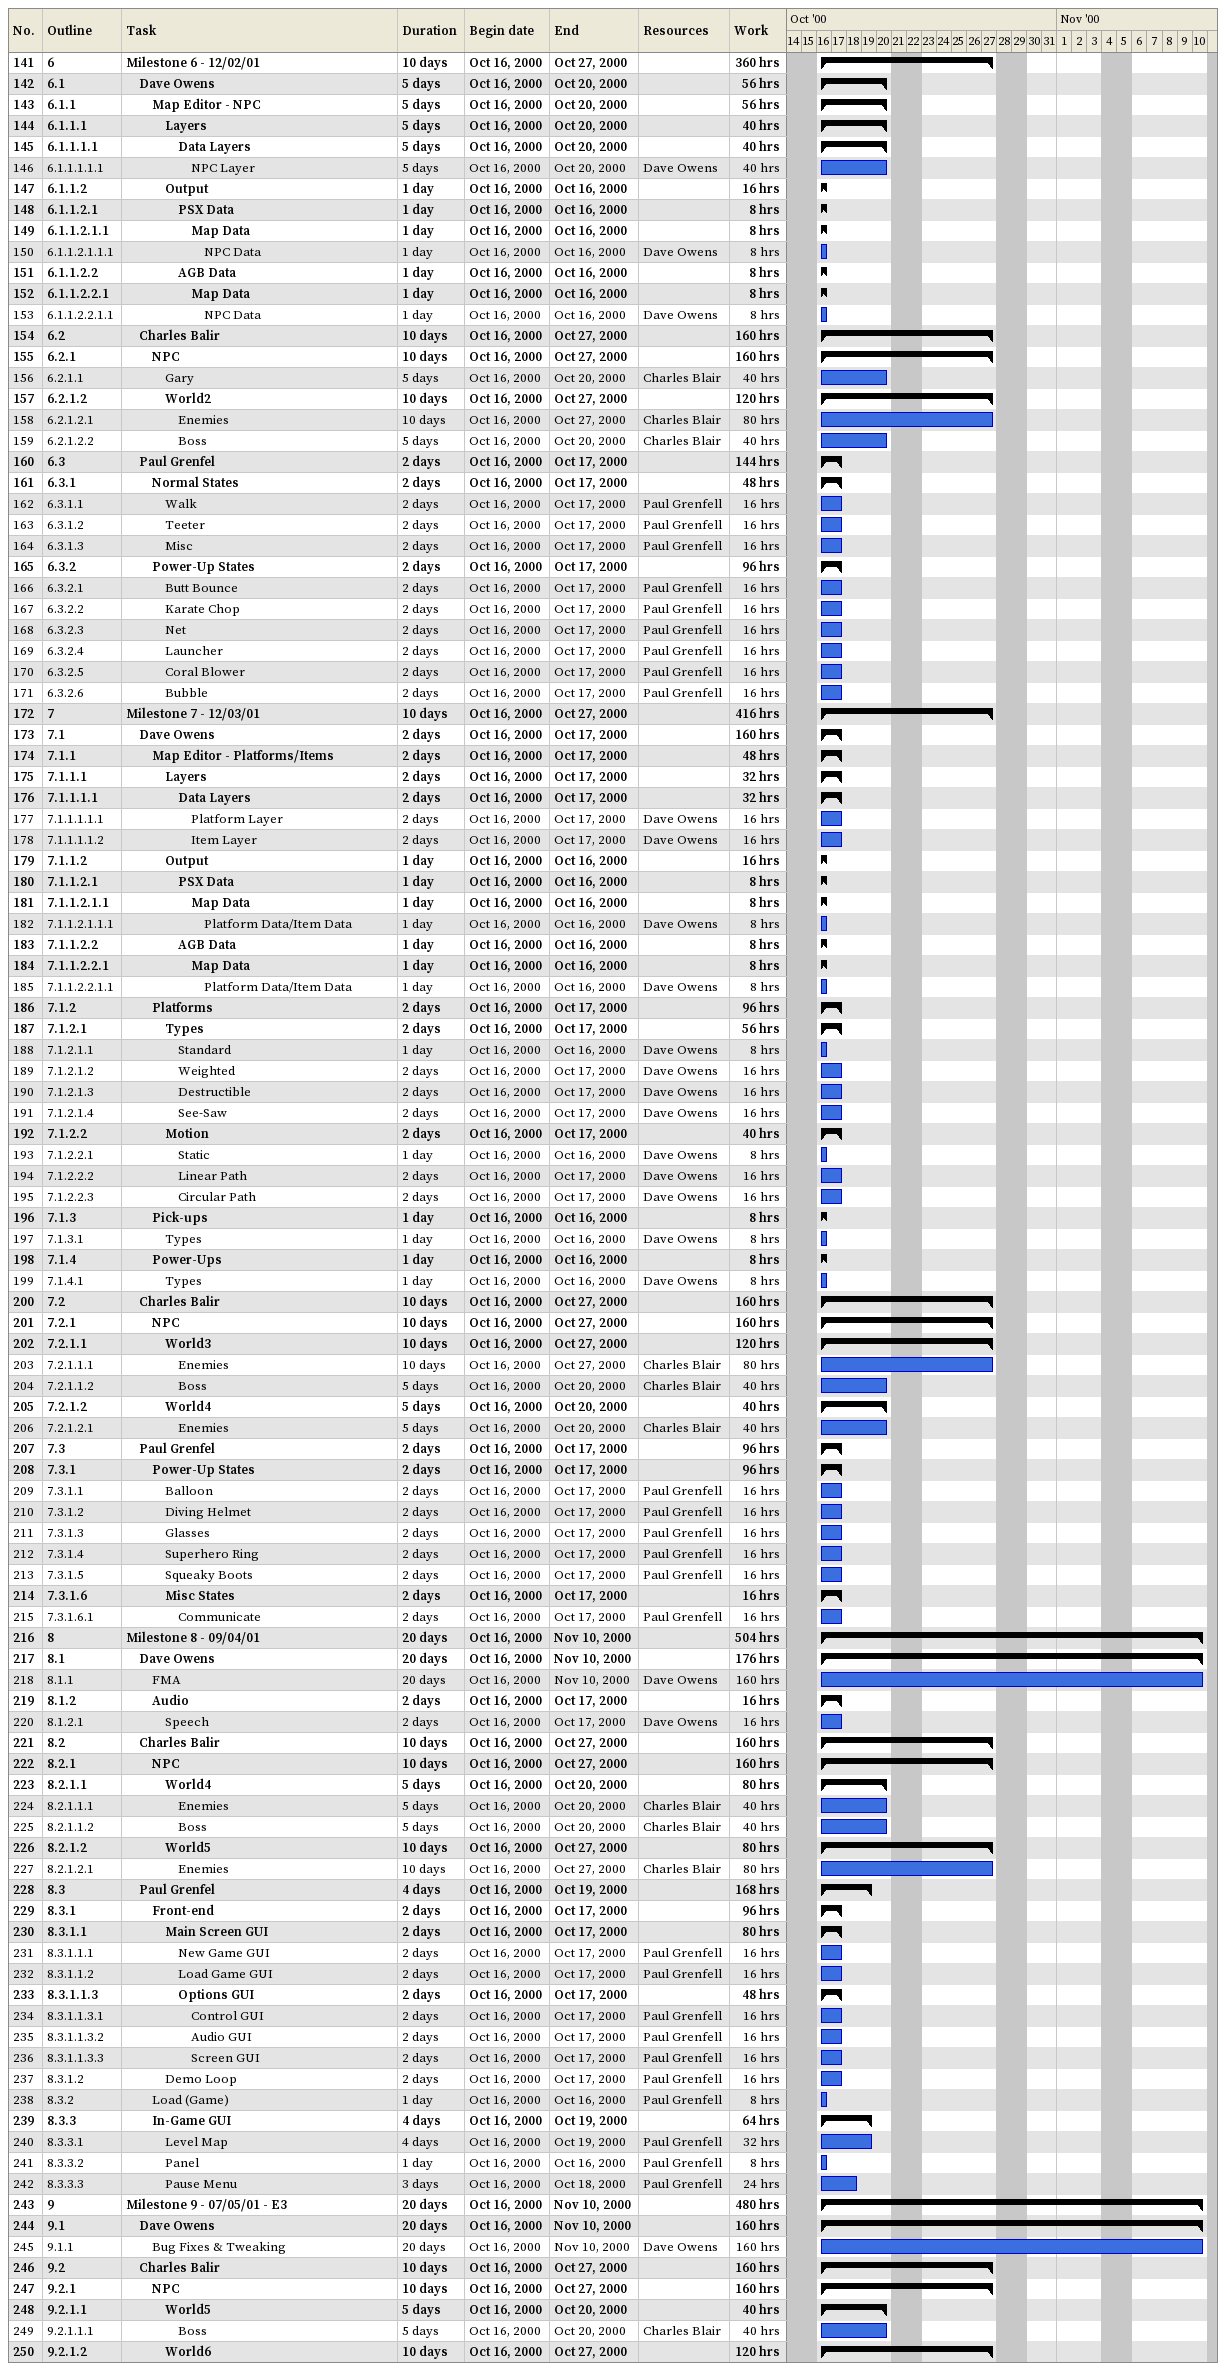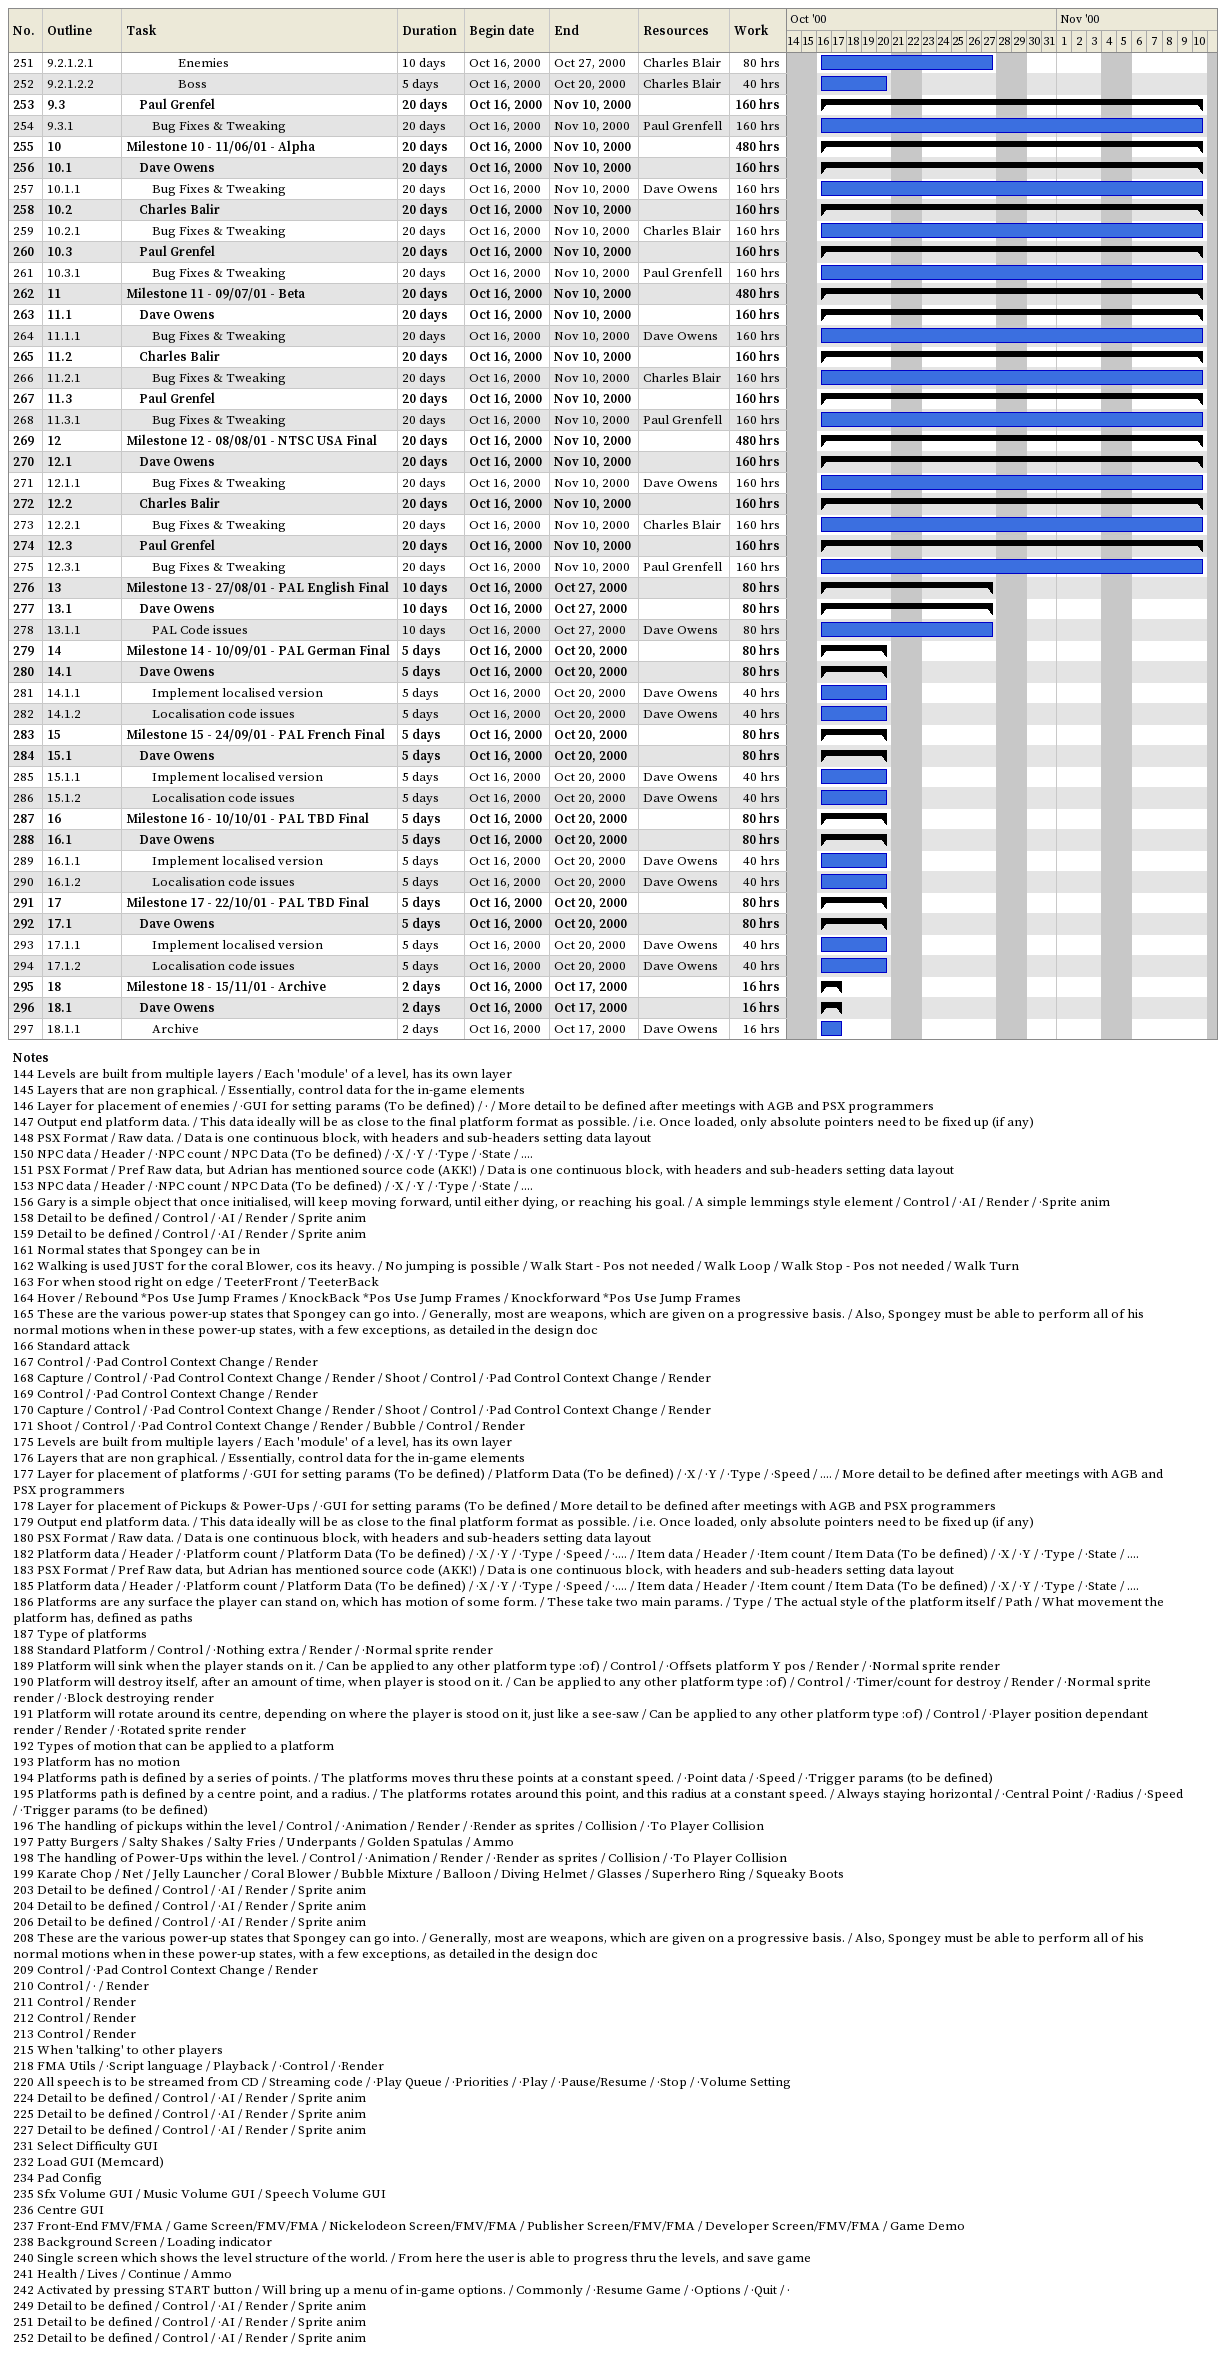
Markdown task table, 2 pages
| ID | WBS | Task | Duration | Start | Finish | Resources | Work (h) |
|---|---|---|---|---|---|---|---|
| 141 | 6 | **Milestone 6 - 12/02/01** | 10d | 2000-10-16 | 2000-10-27 |  | 360 |
| 142 | 6.1 | **Dave Owens** | 5d | 2000-10-16 | 2000-10-20 |  | 56 |
| 143 | 6.1.1 | **Map Editor - NPC** | 5d | 2000-10-16 | 2000-10-20 |  | 56 |
| 144 | 6.1.1.1 | **Layers** | 5d | 2000-10-16 | 2000-10-20 |  | 40 |
| 145 | 6.1.1.1.1 | **Data Layers** | 5d | 2000-10-16 | 2000-10-20 |  | 40 |
| 146 | 6.1.1.1.1.1 | NPC Layer | 5d | 2000-10-16 | 2000-10-20 | Dave Owens | 40 |
| 147 | 6.1.1.2 | **Output** | 1d | 2000-10-16 | 2000-10-16 |  | 16 |
| 148 | 6.1.1.2.1 | **PSX Data** | 1d | 2000-10-16 | 2000-10-16 |  | 8 |
| 149 | 6.1.1.2.1.1 | **Map Data** | 1d | 2000-10-16 | 2000-10-16 |  | 8 |
| 150 | 6.1.1.2.1.1.1 | NPC Data | 1d | 2000-10-16 | 2000-10-16 | Dave Owens | 8 |
| 151 | 6.1.1.2.2 | **AGB Data** | 1d | 2000-10-16 | 2000-10-16 |  | 8 |
| 152 | 6.1.1.2.2.1 | **Map Data** | 1d | 2000-10-16 | 2000-10-16 |  | 8 |
| 153 | 6.1.1.2.2.1.1 | NPC Data | 1d | 2000-10-16 | 2000-10-16 | Dave Owens | 8 |
| 154 | 6.2 | **Charles Balir** | 10d | 2000-10-16 | 2000-10-27 |  | 160 |
| 155 | 6.2.1 | **NPC** | 10d | 2000-10-16 | 2000-10-27 |  | 160 |
| 156 | 6.2.1.1 | Gary | 5d | 2000-10-16 | 2000-10-20 | Charles Blair | 40 |
| 157 | 6.2.1.2 | **World2** | 10d | 2000-10-16 | 2000-10-27 |  | 120 |
| 158 | 6.2.1.2.1 | Enemies | 10d | 2000-10-16 | 2000-10-27 | Charles Blair | 80 |
| 159 | 6.2.1.2.2 | Boss | 5d | 2000-10-16 | 2000-10-20 | Charles Blair | 40 |
| 160 | 6.3 | **Paul Grenfel** | 2d | 2000-10-16 | 2000-10-17 |  | 144 |
| 161 | 6.3.1 | **Normal States** | 2d | 2000-10-16 | 2000-10-17 |  | 48 |
| 162 | 6.3.1.1 | Walk | 2d | 2000-10-16 | 2000-10-17 | Paul Grenfell | 16 |
| 163 | 6.3.1.2 | Teeter | 2d | 2000-10-16 | 2000-10-17 | Paul Grenfell | 16 |
| 164 | 6.3.1.3 | Misc | 2d | 2000-10-16 | 2000-10-17 | Paul Grenfell | 16 |
| 165 | 6.3.2 | **Power-Up States** | 2d | 2000-10-16 | 2000-10-17 |  | 96 |
| 166 | 6.3.2.1 | Butt Bounce | 2d | 2000-10-16 | 2000-10-17 | Paul Grenfell | 16 |
| 167 | 6.3.2.2 | Karate Chop | 2d | 2000-10-16 | 2000-10-17 | Paul Grenfell | 16 |
| 168 | 6.3.2.3 | Net | 2d | 2000-10-16 | 2000-10-17 | Paul Grenfell | 16 |
| 169 | 6.3.2.4 | Launcher | 2d | 2000-10-16 | 2000-10-17 | Paul Grenfell | 16 |
| 170 | 6.3.2.5 | Coral Blower | 2d | 2000-10-16 | 2000-10-17 | Paul Grenfell | 16 |
| 171 | 6.3.2.6 | Bubble | 2d | 2000-10-16 | 2000-10-17 | Paul Grenfell | 16 |
| 172 | 7 | **Milestone 7 - 12/03/01** | 10d | 2000-10-16 | 2000-10-27 |  | 416 |
| 173 | 7.1 | **Dave Owens** | 2d | 2000-10-16 | 2000-10-17 |  | 160 |
| 174 | 7.1.1 | **Map Editor - Platforms/Items** | 2d | 2000-10-16 | 2000-10-17 |  | 48 |
| 175 | 7.1.1.1 | **Layers** | 2d | 2000-10-16 | 2000-10-17 |  | 32 |
| 176 | 7.1.1.1.1 | **Data Layers** | 2d | 2000-10-16 | 2000-10-17 |  | 32 |
| 177 | 7.1.1.1.1.1 | Platform Layer | 2d | 2000-10-16 | 2000-10-17 | Dave Owens | 16 |
| 178 | 7.1.1.1.1.2 | Item Layer | 2d | 2000-10-16 | 2000-10-17 | Dave Owens | 16 |
| 179 | 7.1.1.2 | **Output** | 1d | 2000-10-16 | 2000-10-16 |  | 16 |
| 180 | 7.1.1.2.1 | **PSX Data** | 1d | 2000-10-16 | 2000-10-16 |  | 8 |
| 181 | 7.1.1.2.1.1 | **Map Data** | 1d | 2000-10-16 | 2000-10-16 |  | 8 |
| 182 | 7.1.1.2.1.1.1 | Platform Data/Item Data | 1d | 2000-10-16 | 2000-10-16 | Dave Owens | 8 |
| 183 | 7.1.1.2.2 | **AGB Data** | 1d | 2000-10-16 | 2000-10-16 |  | 8 |
| 184 | 7.1.1.2.2.1 | **Map Data** | 1d | 2000-10-16 | 2000-10-16 |  | 8 |
| 185 | 7.1.1.2.2.1.1 | Platform Data/Item Data | 1d | 2000-10-16 | 2000-10-16 | Dave Owens | 8 |
| 186 | 7.1.2 | **Platforms** | 2d | 2000-10-16 | 2000-10-17 |  | 96 |
| 187 | 7.1.2.1 | **Types** | 2d | 2000-10-16 | 2000-10-17 |  | 56 |
| 188 | 7.1.2.1.1 | Standard | 1d | 2000-10-16 | 2000-10-16 | Dave Owens | 8 |
| 189 | 7.1.2.1.2 | Weighted | 2d | 2000-10-16 | 2000-10-17 | Dave Owens | 16 |
| 190 | 7.1.2.1.3 | Destructible | 2d | 2000-10-16 | 2000-10-17 | Dave Owens | 16 |
| 191 | 7.1.2.1.4 | See-Saw | 2d | 2000-10-16 | 2000-10-17 | Dave Owens | 16 |
| 192 | 7.1.2.2 | **Motion** | 2d | 2000-10-16 | 2000-10-17 |  | 40 |
| 193 | 7.1.2.2.1 | Static | 1d | 2000-10-16 | 2000-10-16 | Dave Owens | 8 |
| 194 | 7.1.2.2.2 | Linear Path | 2d | 2000-10-16 | 2000-10-17 | Dave Owens | 16 |
| 195 | 7.1.2.2.3 | Circular Path | 2d | 2000-10-16 | 2000-10-17 | Dave Owens | 16 |
| 196 | 7.1.3 | **Pick-ups** | 1d | 2000-10-16 | 2000-10-16 |  | 8 |
| 197 | 7.1.3.1 | Types | 1d | 2000-10-16 | 2000-10-16 | Dave Owens | 8 |
| 198 | 7.1.4 | **Power-Ups** | 1d | 2000-10-16 | 2000-10-16 |  | 8 |
| 199 | 7.1.4.1 | Types | 1d | 2000-10-16 | 2000-10-16 | Dave Owens | 8 |
| 200 | 7.2 | **Charles Balir** | 10d | 2000-10-16 | 2000-10-27 |  | 160 |
| 201 | 7.2.1 | **NPC** | 10d | 2000-10-16 | 2000-10-27 |  | 160 |
| 202 | 7.2.1.1 | **World3** | 10d | 2000-10-16 | 2000-10-27 |  | 120 |
| 203 | 7.2.1.1.1 | Enemies | 10d | 2000-10-16 | 2000-10-27 | Charles Blair | 80 |
| 204 | 7.2.1.1.2 | Boss | 5d | 2000-10-16 | 2000-10-20 | Charles Blair | 40 |
| 205 | 7.2.1.2 | **World4** | 5d | 2000-10-16 | 2000-10-20 |  | 40 |
| 206 | 7.2.1.2.1 | Enemies | 5d | 2000-10-16 | 2000-10-20 | Charles Blair | 40 |
| 207 | 7.3 | **Paul Grenfel** | 2d | 2000-10-16 | 2000-10-17 |  | 96 |
| 208 | 7.3.1 | **Power-Up States** | 2d | 2000-10-16 | 2000-10-17 |  | 96 |
| 209 | 7.3.1.1 | Balloon | 2d | 2000-10-16 | 2000-10-17 | Paul Grenfell | 16 |
| 210 | 7.3.1.2 | Diving Helmet | 2d | 2000-10-16 | 2000-10-17 | Paul Grenfell | 16 |
| 211 | 7.3.1.3 | Glasses | 2d | 2000-10-16 | 2000-10-17 | Paul Grenfell | 16 |
| 212 | 7.3.1.4 | Superhero Ring | 2d | 2000-10-16 | 2000-10-17 | Paul Grenfell | 16 |
| 213 | 7.3.1.5 | Squeaky Boots | 2d | 2000-10-16 | 2000-10-17 | Paul Grenfell | 16 |
| 214 | 7.3.1.6 | **Misc States** | 2d | 2000-10-16 | 2000-10-17 |  | 16 |
| 215 | 7.3.1.6.1 | Communicate | 2d | 2000-10-16 | 2000-10-17 | Paul Grenfell | 16 |
| 216 | 8 | **Milestone 8 - 09/04/01** | 20d | 2000-10-16 | 2000-11-10 |  | 504 |
| 217 | 8.1 | **Dave Owens** | 20d | 2000-10-16 | 2000-11-10 |  | 176 |
| 218 | 8.1.1 | FMA | 20d | 2000-10-16 | 2000-11-10 | Dave Owens | 160 |
| 219 | 8.1.2 | **Audio** | 2d | 2000-10-16 | 2000-10-17 |  | 16 |
| 220 | 8.1.2.1 | Speech | 2d | 2000-10-16 | 2000-10-17 | Dave Owens | 16 |
| 221 | 8.2 | **Charles Balir** | 10d | 2000-10-16 | 2000-10-27 |  | 160 |
| 222 | 8.2.1 | **NPC** | 10d | 2000-10-16 | 2000-10-27 |  | 160 |
| 223 | 8.2.1.1 | **World4** | 5d | 2000-10-16 | 2000-10-20 |  | 80 |
| 224 | 8.2.1.1.1 | Enemies | 5d | 2000-10-16 | 2000-10-20 | Charles Blair | 40 |
| 225 | 8.2.1.1.2 | Boss | 5d | 2000-10-16 | 2000-10-20 | Charles Blair | 40 |
| 226 | 8.2.1.2 | **World5** | 10d | 2000-10-16 | 2000-10-27 |  | 80 |
| 227 | 8.2.1.2.1 | Enemies | 10d | 2000-10-16 | 2000-10-27 | Charles Blair | 80 |
| 228 | 8.3 | **Paul Grenfel** | 4d | 2000-10-16 | 2000-10-19 |  | 168 |
| 229 | 8.3.1 | **Front-end** | 2d | 2000-10-16 | 2000-10-17 |  | 96 |
| 230 | 8.3.1.1 | **Main Screen GUI** | 2d | 2000-10-16 | 2000-10-17 |  | 80 |
| 231 | 8.3.1.1.1 | New Game GUI | 2d | 2000-10-16 | 2000-10-17 | Paul Grenfell | 16 |
| 232 | 8.3.1.1.2 | Load Game GUI | 2d | 2000-10-16 | 2000-10-17 | Paul Grenfell | 16 |
| 233 | 8.3.1.1.3 | **Options GUI** | 2d | 2000-10-16 | 2000-10-17 |  | 48 |
| 234 | 8.3.1.1.3.1 | Control GUI | 2d | 2000-10-16 | 2000-10-17 | Paul Grenfell | 16 |
| 235 | 8.3.1.1.3.2 | Audio GUI | 2d | 2000-10-16 | 2000-10-17 | Paul Grenfell | 16 |
| 236 | 8.3.1.1.3.3 | Screen GUI | 2d | 2000-10-16 | 2000-10-17 | Paul Grenfell | 16 |
| 237 | 8.3.1.2 | Demo Loop | 2d | 2000-10-16 | 2000-10-17 | Paul Grenfell | 16 |
| 238 | 8.3.2 | Load (Game) | 1d | 2000-10-16 | 2000-10-16 | Paul Grenfell | 8 |
| 239 | 8.3.3 | **In-Game GUI** | 4d | 2000-10-16 | 2000-10-19 |  | 64 |
| 240 | 8.3.3.1 | Level Map | 4d | 2000-10-16 | 2000-10-19 | Paul Grenfell | 32 |
| 241 | 8.3.3.2 | Panel | 1d | 2000-10-16 | 2000-10-16 | Paul Grenfell | 8 |
| 242 | 8.3.3.3 | Pause Menu | 3d | 2000-10-16 | 2000-10-18 | Paul Grenfell | 24 |
| 243 | 9 | **Milestone 9 - 07/05/01 - E3** | 20d | 2000-10-16 | 2000-11-10 |  | 480 |
| 244 | 9.1 | **Dave Owens** | 20d | 2000-10-16 | 2000-11-10 |  | 160 |
| 245 | 9.1.1 | Bug Fixes & Tweaking | 20d | 2000-10-16 | 2000-11-10 | Dave Owens | 160 |
| 246 | 9.2 | **Charles Balir** | 10d | 2000-10-16 | 2000-10-27 |  | 160 |
| 247 | 9.2.1 | **NPC** | 10d | 2000-10-16 | 2000-10-27 |  | 160 |
| 248 | 9.2.1.1 | **World5** | 5d | 2000-10-16 | 2000-10-20 |  | 40 |
| 249 | 9.2.1.1.1 | Boss | 5d | 2000-10-16 | 2000-10-20 | Charles Blair | 40 |
| 250 | 9.2.1.2 | **World6** | 10d | 2000-10-16 | 2000-10-27 |  | 120 |
| 251 | 9.2.1.2.1 | Enemies | 10d | 2000-10-16 | 2000-10-27 | Charles Blair | 80 |
| 252 | 9.2.1.2.2 | Boss | 5d | 2000-10-16 | 2000-10-20 | Charles Blair | 40 |
| 253 | 9.3 | **Paul Grenfel** | 20d | 2000-10-16 | 2000-11-10 |  | 160 |
| 254 | 9.3.1 | Bug Fixes & Tweaking | 20d | 2000-10-16 | 2000-11-10 | Paul Grenfell | 160 |
| 255 | 10 | **Milestone 10 - 11/06/01 - Alpha** | 20d | 2000-10-16 | 2000-11-10 |  | 480 |
| 256 | 10.1 | **Dave Owens** | 20d | 2000-10-16 | 2000-11-10 |  | 160 |
| 257 | 10.1.1 | Bug Fixes & Tweaking | 20d | 2000-10-16 | 2000-11-10 | Dave Owens | 160 |
| 258 | 10.2 | **Charles Balir** | 20d | 2000-10-16 | 2000-11-10 |  | 160 |
| 259 | 10.2.1 | Bug Fixes & Tweaking | 20d | 2000-10-16 | 2000-11-10 | Charles Blair | 160 |
| 260 | 10.3 | **Paul Grenfel** | 20d | 2000-10-16 | 2000-11-10 |  | 160 |
| 261 | 10.3.1 | Bug Fixes & Tweaking | 20d | 2000-10-16 | 2000-11-10 | Paul Grenfell | 160 |
| 262 | 11 | **Milestone 11 - 09/07/01 - Beta** | 20d | 2000-10-16 | 2000-11-10 |  | 480 |
| 263 | 11.1 | **Dave Owens** | 20d | 2000-10-16 | 2000-11-10 |  | 160 |
| 264 | 11.1.1 | Bug Fixes & Tweaking | 20d | 2000-10-16 | 2000-11-10 | Dave Owens | 160 |
| 265 | 11.2 | **Charles Balir** | 20d | 2000-10-16 | 2000-11-10 |  | 160 |
| 266 | 11.2.1 | Bug Fixes & Tweaking | 20d | 2000-10-16 | 2000-11-10 | Charles Blair | 160 |
| 267 | 11.3 | **Paul Grenfel** | 20d | 2000-10-16 | 2000-11-10 |  | 160 |
| 268 | 11.3.1 | Bug Fixes & Tweaking | 20d | 2000-10-16 | 2000-11-10 | Paul Grenfell | 160 |
| 269 | 12 | **Milestone 12 - 08/08/01 - NTSC USA Final** | 20d | 2000-10-16 | 2000-11-10 |  | 480 |
| 270 | 12.1 | **Dave Owens** | 20d | 2000-10-16 | 2000-11-10 |  | 160 |
| 271 | 12.1.1 | Bug Fixes & Tweaking | 20d | 2000-10-16 | 2000-11-10 | Dave Owens | 160 |
| 272 | 12.2 | **Charles Balir** | 20d | 2000-10-16 | 2000-11-10 |  | 160 |
| 273 | 12.2.1 | Bug Fixes & Tweaking | 20d | 2000-10-16 | 2000-11-10 | Charles Blair | 160 |
| 274 | 12.3 | **Paul Grenfel** | 20d | 2000-10-16 | 2000-11-10 |  | 160 |
| 275 | 12.3.1 | Bug Fixes & Tweaking | 20d | 2000-10-16 | 2000-11-10 | Paul Grenfell | 160 |
| 276 | 13 | **Milestone 13 - 27/08/01 - PAL English Final** | 10d | 2000-10-16 | 2000-10-27 |  | 80 |
| 277 | 13.1 | **Dave Owens** | 10d | 2000-10-16 | 2000-10-27 |  | 80 |
| 278 | 13.1.1 | PAL Code issues | 10d | 2000-10-16 | 2000-10-27 | Dave Owens | 80 |
| 279 | 14 | **Milestone 14 - 10/09/01 - PAL German Final** | 5d | 2000-10-16 | 2000-10-20 |  | 80 |
| 280 | 14.1 | **Dave Owens** | 5d | 2000-10-16 | 2000-10-20 |  | 80 |
| 281 | 14.1.1 | Implement localised version | 5d | 2000-10-16 | 2000-10-20 | Dave Owens | 40 |
| 282 | 14.1.2 | Localisation code issues | 5d | 2000-10-16 | 2000-10-20 | Dave Owens | 40 |
| 283 | 15 | **Milestone 15 - 24/09/01 - PAL French Final** | 5d | 2000-10-16 | 2000-10-20 |  | 80 |
| 284 | 15.1 | **Dave Owens** | 5d | 2000-10-16 | 2000-10-20 |  | 80 |
| 285 | 15.1.1 | Implement localised version | 5d | 2000-10-16 | 2000-10-20 | Dave Owens | 40 |
| 286 | 15.1.2 | Localisation code issues | 5d | 2000-10-16 | 2000-10-20 | Dave Owens | 40 |
| 287 | 16 | **Milestone 16 - 10/10/01 - PAL TBD Final** | 5d | 2000-10-16 | 2000-10-20 |  | 80 |
| 288 | 16.1 | **Dave Owens** | 5d | 2000-10-16 | 2000-10-20 |  | 80 |
| 289 | 16.1.1 | Implement localised version | 5d | 2000-10-16 | 2000-10-20 | Dave Owens | 40 |
| 290 | 16.1.2 | Localisation code issues | 5d | 2000-10-16 | 2000-10-20 | Dave Owens | 40 |
| 291 | 17 | **Milestone 17 - 22/10/01 - PAL TBD Final** | 5d | 2000-10-16 | 2000-10-20 |  | 80 |
| 292 | 17.1 | **Dave Owens** | 5d | 2000-10-16 | 2000-10-20 |  | 80 |
| 293 | 17.1.1 | Implement localised version | 5d | 2000-10-16 | 2000-10-20 | Dave Owens | 40 |
| 294 | 17.1.2 | Localisation code issues | 5d | 2000-10-16 | 2000-10-20 | Dave Owens | 40 |
| 295 | 18 | **Milestone 18 - 15/11/01 - Archive** | 2d | 2000-10-16 | 2000-10-17 |  | 16 |
| 296 | 18.1 | **Dave Owens** | 2d | 2000-10-16 | 2000-10-17 |  | 16 |
| 297 | 18.1.1 | Archive | 2d | 2000-10-16 | 2000-10-17 | Dave Owens | 16 |

Notes
- 144: Levels are built from multiple layers / Each 'module' of a level, has its own layer
- 145: Layers that are non graphical. / Essentially, control data for the in-game elements
- 146: Layer for placement of enemies / ·GUI for setting params (To be defined) / · / More detail to be defined after meetings with AGB and PSX programmers
- 147: Output end platform data. / This data ideally will be as close to the final platform format as possible. / i.e. Once loaded, only absolute pointers need to be fixed up (if any)
- 148: PSX Format / Raw data. / Data is one continuous block, with headers and sub-headers setting data layout
- 150: NPC data / Header / ·NPC count / NPC Data (To be defined) / ·X / ·Y / ·Type / ·State / ....
- 151: PSX Format / Pref Raw data, but Adrian has mentioned source code (AKK!) / Data is one continuous block, with headers and sub-headers setting data layout
- 153: NPC data / Header / ·NPC count / NPC Data (To be defined) / ·X / ·Y / ·Type / ·State / ....
- 156: Gary is a simple object that once initialised, will keep moving forward, until either dying, or reaching his goal. / A simple lemmings style element / Control / ·AI / Render / ·Sprite anim
- 158: Detail to be defined / Control / ·AI / Render / Sprite anim
- 159: Detail to be defined / Control / ·AI / Render / Sprite anim
- 161: Normal states that Spongey can be in
- 162: Walking is used JUST for the coral Blower, cos its heavy. / No jumping is possible / Walk Start - Pos not needed / Walk Loop / Walk Stop - Pos not needed / Walk Turn
- 163: For when stood right on edge / TeeterFront / TeeterBack
- 164: Hover / Rebound *Pos Use Jump Frames / KnockBack *Pos Use Jump Frames / Knockforward *Pos Use Jump Frames
- 165: These are the various power-up states that Spongey can go into. / Generally, most are weapons, which are given on a progressive basis. / Also, Spongey must be able to perform all of his normal motions when in these power-up states, with a few exceptions, as detailed in the design doc
- 166: Standard attack
- 167: Control / ·Pad Control Context Change / Render
- 168: Capture / Control / ·Pad Control Context Change / Render / Shoot / Control / ·Pad Control Context Change / Render
- 169: Control / ·Pad Control Context Change / Render
- 170: Capture / Control / ·Pad Control Context Change / Render / Shoot / Control / ·Pad Control Context Change / Render
- 171: Shoot / Control / ·Pad Control Context Change / Render / Bubble / Control / Render
- 175: Levels are built from multiple layers / Each 'module' of a level, has its own layer
- 176: Layers that are non graphical. / Essentially, control data for the in-game elements
- 177: Layer for placement of platforms / ·GUI for setting params (To be defined) / Platform Data (To be defined) / ·X / ·Y / ·Type / ·Speed / .... / More detail to be defined after meetings with AGB and PSX programmers
- 178: Layer for placement of Pickups & Power-Ups / ·GUI for setting params (To be defined / More detail to be defined after meetings with AGB and PSX programmers
- 179: Output end platform data. / This data ideally will be as close to the final platform format as possible. / i.e. Once loaded, only absolute pointers need to be fixed up (if any)
- 180: PSX Format / Raw data. / Data is one continuous block, with headers and sub-headers setting data layout
- 182: Platform data / Header / ·Platform count / Platform Data (To be defined) / ·X / ·Y / ·Type / ·Speed / ·.... / Item data / Header / ·Item count / Item Data (To be defined) / ·X / ·Y / ·Type / ·State / ....
- 183: PSX Format / Pref Raw data, but Adrian has mentioned source code (AKK!) / Data is one continuous block, with headers and sub-headers setting data layout
- 185: Platform data / Header / ·Platform count / Platform Data (To be defined) / ·X / ·Y / ·Type / ·Speed / ·.... / Item data / Header / ·Item count / Item Data (To be defined) / ·X / ·Y / ·Type / ·State / ....
- 186: Platforms are any surface the player can stand on, which has motion of some form. / These take two main params. / Type / The actual style of the platform itself / Path / What movement the platform has, defined as paths
- 187: Type of platforms
- 188: Standard Platform / Control / ·Nothing extra / Render / ·Normal sprite render
- 189: Platform will sink when the player stands on it. / Can be applied to any other platform type :of) / Control / ·Offsets platform Y pos / Render / ·Normal sprite render
- 190: Platform will destroy itself, after an amount of time, when player is stood on it. / Can be applied to any other platform type :of) / Control / ·Timer/count for destroy / Render / ·Normal sprite render / ·Block destroying render
- 191: Platform will rotate around its centre, depending on where the player is stood on it, just like a see-saw / Can be applied to any other platform type :of) / Control / ·Player position dependant render / Render / ·Rotated sprite render
- 192: Types of motion that can be applied to a platform
- 193: Platform has no motion
- 194: Platforms path is defined by a series of points. / The platforms moves thru these points at a constant speed. / ·Point data / ·Speed / ·Trigger params (to be defined)
- 195: Platforms path is defined by a centre point, and a radius. / The platforms rotates around this point, and this radius at a constant speed. / Always staying horizontal / ·Central Point / ·Radius / ·Speed / ·Trigger params (to be defined)
- 196: The handling of pickups within the level / Control / ·Animation / Render / ·Render as sprites / Collision / ·To Player Collision
- 197: Patty Burgers / Salty Shakes / Salty Fries / Underpants / Golden Spatulas / Ammo
- 198: The handling of Power-Ups within the level. / Control / ·Animation / Render / ·Render as sprites / Collision / ·To Player Collision
- 199: Karate Chop / Net / Jelly Launcher / Coral Blower / Bubble Mixture / Balloon / Diving Helmet / Glasses / Superhero Ring / Squeaky Boots
- 203: Detail to be defined / Control / ·AI / Render / Sprite anim
- 204: Detail to be defined / Control / ·AI / Render / Sprite anim
- 206: Detail to be defined / Control / ·AI / Render / Sprite anim
- 208: These are the various power-up states that Spongey can go into. / Generally, most are weapons, which are given on a progressive basis. / Also, Spongey must be able to perform all of his normal motions when in these power-up states, with a few exceptions, as detailed in the design doc
- 209: Control / ·Pad Control Context Change / Render
- 210: Control / · / Render
- 211: Control / Render
- 212: Control / Render
- 213: Control / Render
- 215: When 'talking' to other players
- 218: FMA Utils / ·Script language / Playback / ·Control / ·Render
- 220: All speech is to be streamed from CD / Streaming code / ·Play Queue / ·Priorities / ·Play / ·Pause/Resume / ·Stop / ·Volume Setting
- 224: Detail to be defined / Control / ·AI / Render / Sprite anim
- 225: Detail to be defined / Control / ·AI / Render / Sprite anim
- 227: Detail to be defined / Control / ·AI / Render / Sprite anim
- 231: Select Difficulty GUI
- 232: Load GUI (Memcard)
- 234: Pad Config
- 235: Sfx Volume GUI / Music Volume GUI / Speech Volume GUI
- 236: Centre GUI
- 237: Front-End FMV/FMA / Game Screen/FMV/FMA / Nickelodeon Screen/FMV/FMA / Publisher Screen/FMV/FMA / Developer Screen/FMV/FMA / Game Demo
- 238: Background Screen / Loading indicator
- 240: Single screen which shows the level structure of the world. / From here the user is able to progress thru the levels, and save game
- 241: Health / Lives / Continue / Ammo
- 242: Activated by pressing START button / Will bring up a menu of in-game options. / Commonly / ·Resume Game / ·Options / ·Quit / ·
- 249: Detail to be defined / Control / ·AI / Render / Sprite anim
- 251: Detail to be defined / Control / ·AI / Render / Sprite anim
- 252: Detail to be defined / Control / ·AI / Render / Sprite anim
